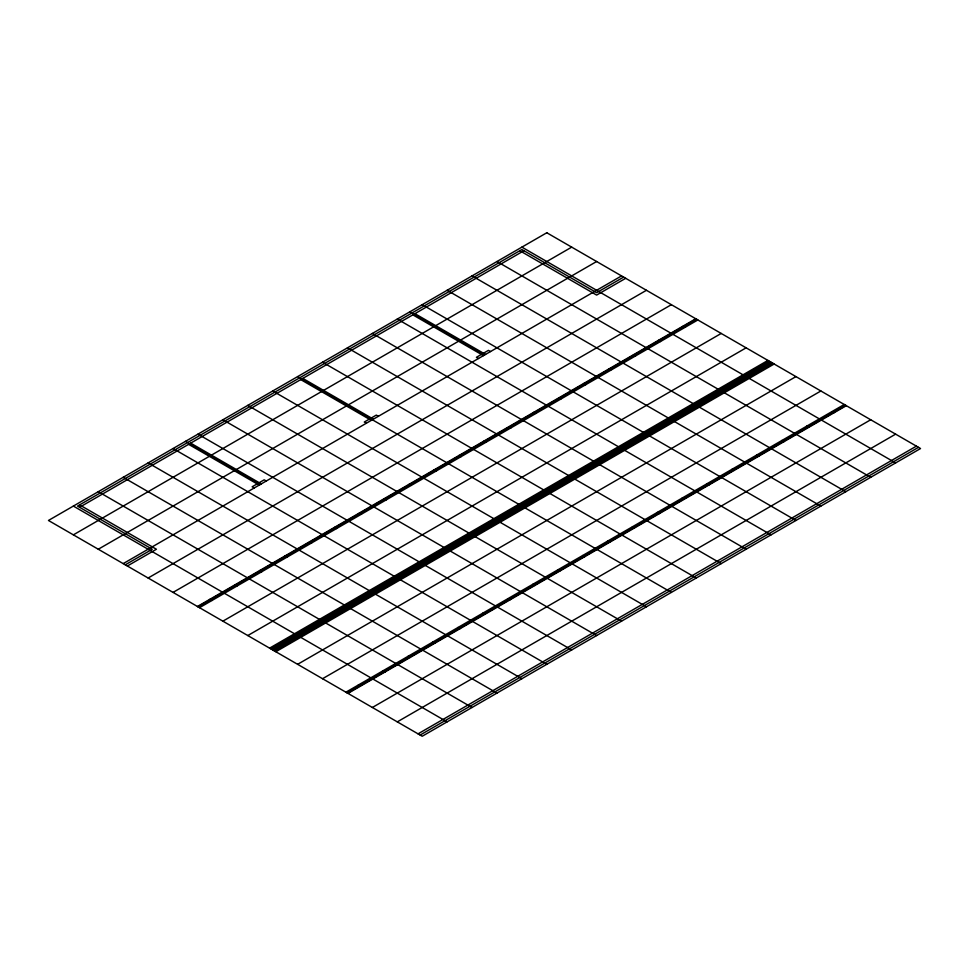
<?xml version="1.0" encoding="UTF-8"?>
<svg xmlns="http://www.w3.org/2000/svg" width="969" height="969" viewBox="0 0 969 969"><rect width="100%" height="100%" fill="white"/><g stroke="black" fill="none" stroke-linecap="round" stroke-linejoin="round"><path stroke-width="1.45" d="M79.591 507.272L523.95 250.729M73.365 534.852L571.71 247.131M98.281 549.241L596.625 261.521M257.136 483.906L252.146 486.777L254.229 487.976M259.207 482.707L264.186 479.825L266.269 481.024M369.262 419.165L364.271 422.036L366.355 423.235M371.333 417.966L376.323 415.083L378.394 416.282M481.387 354.424L476.397 357.307L478.48 358.506M483.458 353.225L488.449 350.354L490.52 351.553M123.196 563.619L621.541 275.911M125.28 564.818L152.266 549.241L77.52 506.084L521.879 249.53L596.625 292.686L623.624 277.11M127.351 566.017L156.421 549.241L79.591 504.885M625.695 278.309L596.625 295.085L519.796 250.729M148.124 578.008L646.456 290.288M173.039 592.398L671.384 304.678M197.434 606.485L695.778 318.765M197.955 606.776L696.299 319.067M198.475 607.078L696.82 319.358M199.505 607.684L697.85 319.964M222.87 621.165L721.215 333.445M247.785 635.555L746.13 347.835M269.588 648.14L767.933 360.42M270.63 648.733L768.974 361.025M271.671 649.339L770.004 361.619M272.701 649.933L771.045 362.224M273.743 650.538L772.087 362.818M274.784 651.132L773.129 363.423M275.814 651.737L774.158 364.017M297.616 664.322L795.961 376.602M322.544 678.712L820.876 390.991M345.897 692.193L844.241 404.485M346.938 692.799L845.283 405.078M347.459 693.089L845.804 405.381M347.98 693.392L846.312 405.684M372.375 707.479L870.719 419.759M397.29 721.869L895.635 434.148M418.051 733.848L916.395 446.14M420.134 735.047L918.479 447.339M683.315 325.959L685.398 327.159M831.777 411.668L833.861 412.867M521.879 247.131L895.635 462.916M658.399 340.337L660.483 341.536M806.862 426.057L808.945 427.256M496.964 261.521L870.719 477.305M633.484 354.727L635.555 355.926M781.947 440.447L784.03 441.646M472.036 275.911L845.804 491.695M608.568 369.116L610.64 370.315M757.031 454.824L759.102 456.024M447.121 290.288L820.876 506.084M583.653 383.494L585.724 384.693M732.116 469.214L734.187 470.413M422.205 304.678L795.961 520.462M414.938 313.665L485.542 354.424M409.754 311.873L484.5 355.029M558.738 397.884L560.809 399.083M707.2 483.604L709.272 484.803M412.867 314.864L483.458 355.623M397.29 319.067L771.045 534.852M533.81 412.273L535.893 413.472M682.285 497.981L684.356 499.18M372.375 333.445L746.13 549.241M508.895 426.663L510.978 427.862M657.357 512.371L659.441 513.57M347.459 347.835L721.215 563.619M483.979 441.04L486.063 442.239M632.442 526.761L634.525 527.96M322.544 362.224L696.299 578.008M459.064 455.43L461.135 456.629M607.527 541.138L609.61 542.337M302.812 378.407L373.416 419.165M297.616 376.602L671.384 592.398M300.741 379.606L371.333 420.364M434.148 469.82L436.22 471.019M582.611 555.528L584.682 556.727M272.701 390.991L646.456 606.776M409.233 484.197L411.304 485.396M557.696 569.917L559.767 571.116M247.785 405.381L621.541 621.165M384.318 498.587L386.389 499.786M532.78 584.307L534.852 585.506M222.87 419.759L596.625 635.555M359.39 512.976L361.473 514.176M507.865 598.685L509.936 599.884M197.955 434.148L571.71 649.933M190.687 443.136L261.279 483.906M185.491 441.343L260.249 484.5M334.475 527.354L336.558 528.553M482.937 613.074L485.021 614.273M188.604 444.335L259.207 485.094M173.039 448.538L546.795 664.322M309.559 541.744L311.643 542.943M458.022 627.464L460.105 628.663M148.124 462.916L521.879 678.712M284.644 556.133L286.715 557.332M433.107 641.841L435.19 643.041M123.196 477.305L496.964 693.089M259.728 570.511L261.8 571.71M408.191 656.231L410.262 657.43M98.281 491.695L472.036 707.479M234.813 584.901L236.884 586.1M383.276 670.621L385.347 671.82M73.365 506.084L447.121 721.869M209.898 599.29L211.969 600.489M358.36 684.998L360.432 686.197M546.795 232.754L48.45 520.462L422.205 736.246L920.55 448.538L546.795 232.754"/></g></svg>
